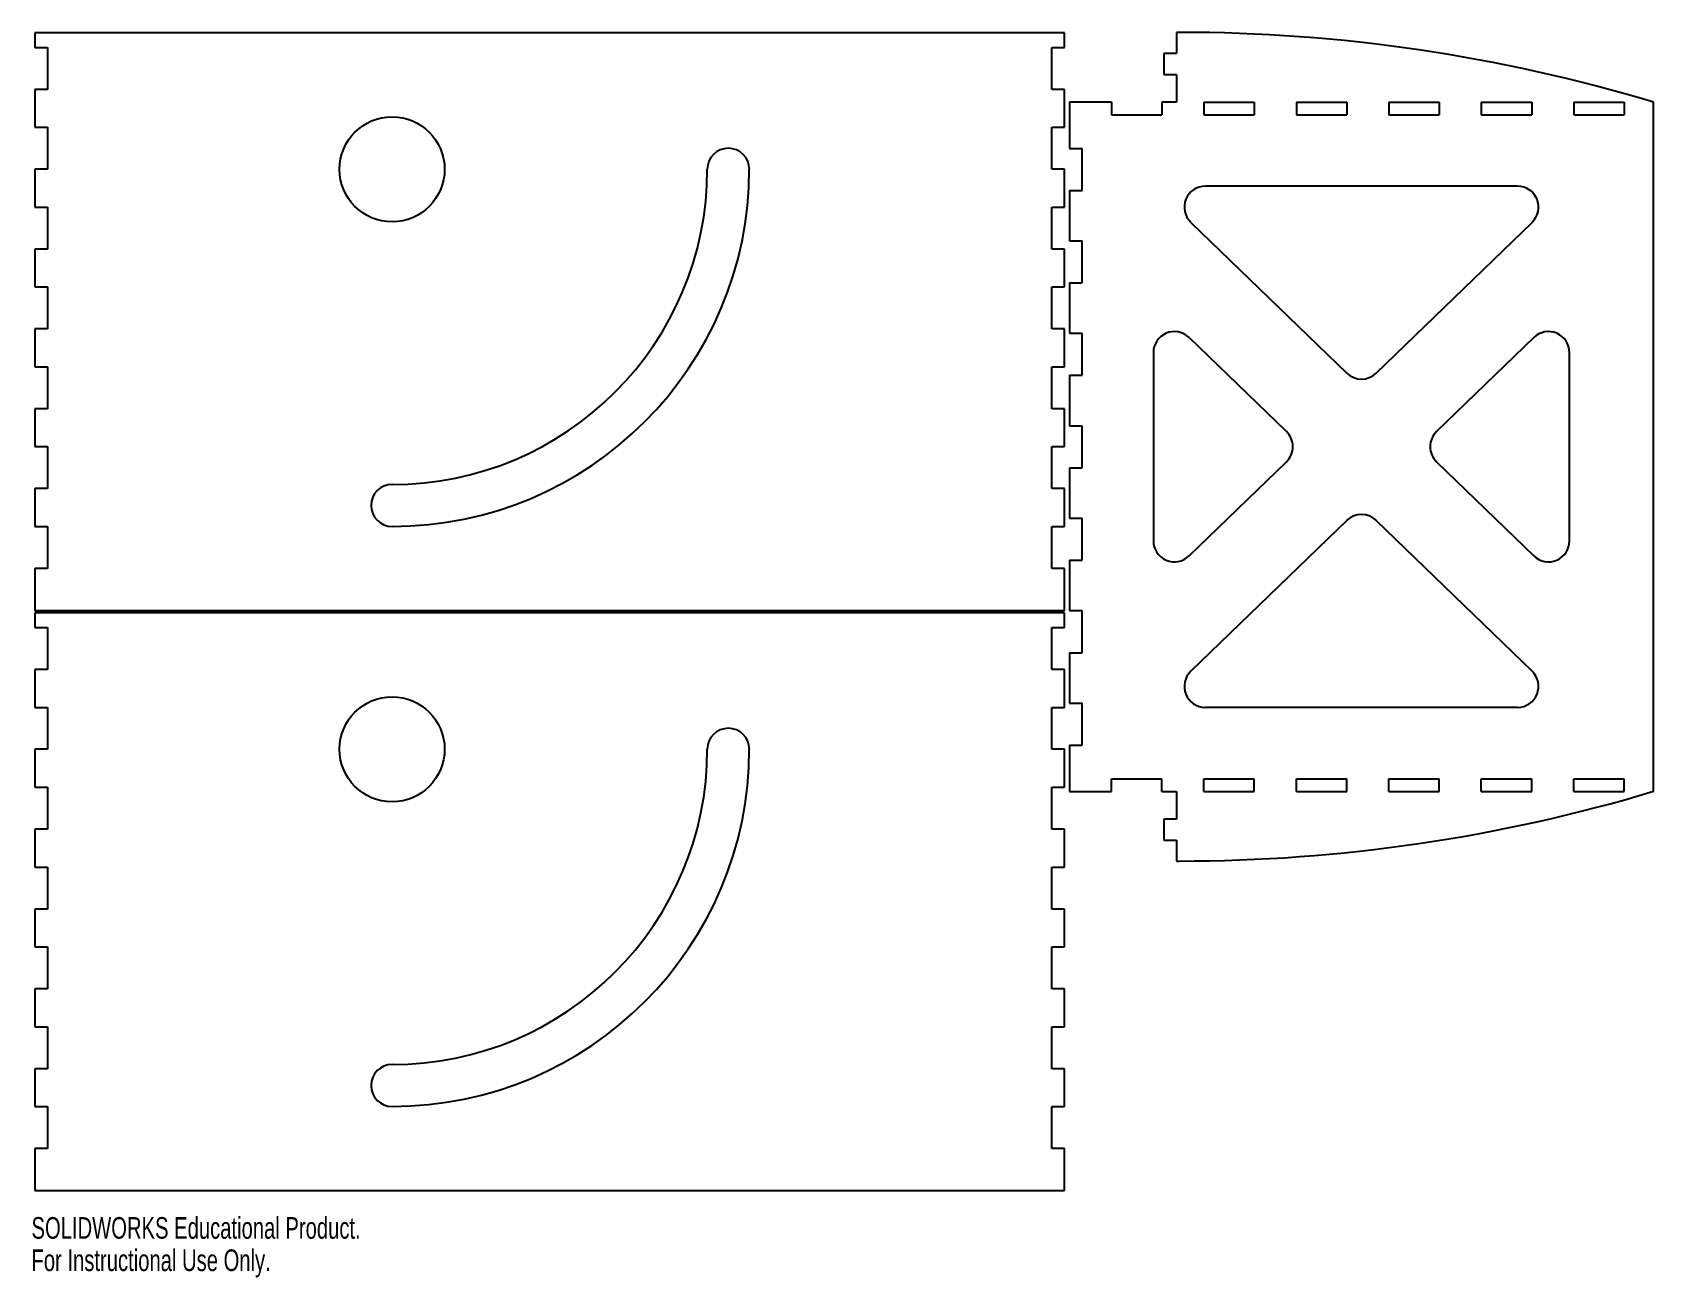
# Model space of a CAD drawing. Header units: inches. Extents: x 0 to 15.2, y 0 to 11.7.
import ezdxf

# ---------------------------------------------------------------- set-up
doc = ezdxf.new("R2010")
doc.units = ezdxf.units.IN
doc.header["$MEASUREMENT"] = 0
doc.styles.add('SLDTEXTSTYLE0', font='TXT', dxfattribs={"width": 0.7})

msp = doc.modelspace()

# ---------------------------------------------------------------- linework, layer by layer
at = {"color": 7, "linetype": 'Continuous', "lineweight": 25}
for p, q in [((9.677, 11.661), (0.032, 11.661)), ((0.032, 11.661), (0.032, 11.523)), ((9.677, 11.523), (9.677, 11.661)), ((10.727, 11.663), (10.727, 11.467)), ((10.752, 11.663), (10.727, 11.663)), ((0.032, 11.523), (0.15, 11.523)), ((0.15, 11.523), (0.15, 11.129)), ((9.559, 11.523), (9.677, 11.523)), ((9.559, 11.129), (9.559, 11.523)), ((10.609, 11.467), (10.609, 11.27)), ((10.727, 11.467), (10.609, 11.467)), ((10.609, 11.27), (10.727, 11.27)), ((10.727, 11.27), (10.727, 11.01)), ((0.032, 11.129), (0.032, 10.775)), ((0.15, 11.129), (0.032, 11.129)), ((9.677, 11.129), (9.559, 11.129)), ((9.677, 10.775), (9.677, 11.129)), ((9.723, 11.01), (9.723, 10.577)), ((10.117, 11.01), (9.723, 11.01)), ((10.117, 11.01), (10.117, 10.892)), ((10.589, 11.01), (10.589, 10.892)), ((10.727, 11.01), (10.589, 11.01)), ((10.983, 11.01), (11.455, 11.01)), ((10.983, 11.01), (10.983, 10.892)), ((11.455, 11.01), (11.455, 10.892)), ((11.849, 11.01), (12.321, 11.01)), ((11.849, 11.01), (11.849, 10.892)), ((12.321, 11.01), (12.321, 10.892)), ((12.715, 11.01), (13.188, 11.01)), ((12.715, 11.01), (12.715, 10.892)), ((13.188, 11.01), (13.188, 10.892)), ((13.581, 11.01), (14.054, 11.01)), ((13.581, 11.01), (13.581, 10.892)), ((14.054, 11.01), (14.054, 10.892)), ((14.447, 11.01), (14.92, 11.01)), ((14.447, 11.01), (14.447, 10.892)), ((14.92, 11.01), (14.92, 10.892)), ((15.195, 4.553), (15.195, 11.01)), ((10.117, 10.892), (10.589, 10.892)), ((10.983, 10.892), (11.455, 10.892)), ((11.849, 10.892), (12.321, 10.892)), ((12.715, 10.892), (13.188, 10.892)), ((13.581, 10.892), (14.054, 10.892)), ((14.447, 10.892), (14.92, 10.892)), ((0.032, 10.775), (0.15, 10.775)), ((0.15, 10.775), (0.15, 10.381)), ((9.559, 10.775), (9.677, 10.775)), ((9.559, 10.381), (9.559, 10.775)), ((9.723, 10.577), (9.841, 10.577)), ((9.841, 10.183), (9.841, 10.577)), ((0.032, 10.381), (0.032, 10.027)), ((0.15, 10.381), (0.032, 10.381)), ((9.677, 10.381), (9.559, 10.381)), ((9.677, 10.027), (9.677, 10.381)), ((9.723, 10.183), (9.723, 9.711)), ((9.723, 10.183), (9.841, 10.183)), ((13.921, 10.222), (10.997, 10.222)), ((0.032, 10.027), (0.15, 10.027)), ((0.15, 10.027), (0.15, 9.633)), ((9.559, 10.027), (9.677, 10.027)), ((9.559, 9.633), (9.559, 10.027)), ((10.86, 9.884), (12.322, 8.471)), ((12.596, 8.471), (14.058, 9.884)), ((0.032, 9.633), (0.032, 9.279)), ((0.15, 9.633), (0.032, 9.633)), ((9.677, 9.633), (9.559, 9.633)), ((9.677, 9.279), (9.677, 9.633)), ((9.723, 9.711), (9.841, 9.711)), ((9.841, 9.317), (9.841, 9.711)), ((0.032, 9.279), (0.15, 9.279)), ((0.15, 9.279), (0.15, 8.885)), ((9.559, 9.279), (9.677, 9.279)), ((9.559, 8.885), (9.559, 9.279)), ((9.723, 9.317), (9.723, 8.845)), ((9.723, 9.317), (9.841, 9.317)), ((0.032, 8.885), (0.032, 8.531)), ((0.15, 8.885), (0.032, 8.885)), ((9.677, 8.885), (9.559, 8.885)), ((9.677, 8.531), (9.677, 8.885)), ((9.723, 8.845), (9.841, 8.845)), ((9.841, 8.451), (9.841, 8.845)), ((10.51, 8.663), (10.51, 6.9)), ((11.756, 7.923), (10.844, 8.805)), ((14.074, 8.805), (13.163, 7.923)), ((14.408, 6.9), (14.408, 8.663)), ((0.032, 8.531), (0.15, 8.531)), ((0.15, 8.531), (0.15, 8.137)), ((9.559, 8.531), (9.677, 8.531)), ((9.559, 8.137), (9.559, 8.531)), ((9.723, 8.451), (9.723, 7.978)), ((9.723, 8.451), (9.841, 8.451)), ((0.032, 8.137), (0.032, 7.783)), ((0.15, 8.137), (0.032, 8.137)), ((9.677, 8.137), (9.559, 8.137)), ((9.677, 7.783), (9.677, 8.137)), ((9.723, 7.978), (9.841, 7.978)), ((9.841, 7.585), (9.841, 7.978)), ((0.032, 7.783), (0.15, 7.783)), ((0.15, 7.783), (0.15, 7.389)), ((9.559, 7.783), (9.677, 7.783)), ((9.559, 7.389), (9.559, 7.783)), ((10.844, 6.758), (11.756, 7.64)), ((13.163, 7.64), (14.074, 6.758)), ((9.723, 7.585), (9.723, 7.112)), ((9.723, 7.585), (9.841, 7.585)), ((0.032, 7.389), (0.032, 7.035)), ((0.15, 7.389), (0.032, 7.389)), ((9.677, 7.389), (9.559, 7.389)), ((9.677, 7.035), (9.677, 7.389)), ((0.032, 7.035), (0.15, 7.035)), ((0.15, 7.035), (0.15, 6.641)), ((9.559, 7.035), (9.677, 7.035)), ((9.559, 6.641), (9.559, 7.035)), ((9.723, 7.112), (9.841, 7.112)), ((9.841, 6.719), (9.841, 7.112)), ((12.322, 7.092), (10.86, 5.679)), ((14.058, 5.679), (12.596, 7.092)), ((9.723, 6.719), (9.723, 6.246)), ((9.723, 6.719), (9.841, 6.719)), ((0.032, 6.641), (0.032, 6.247)), ((0.15, 6.641), (0.032, 6.641)), ((9.677, 6.641), (9.559, 6.641)), ((9.677, 6.247), (9.677, 6.641)), ((0.032, 6.247), (9.677, 6.247)), ((9.723, 6.246), (9.841, 6.246)), ((9.841, 5.852), (9.841, 6.246)), ((9.677, 6.226), (0.032, 6.226)), ((0.032, 6.226), (0.032, 6.088)), ((0.032, 6.088), (0.15, 6.088)), ((0.15, 6.088), (0.15, 5.695)), ((9.559, 6.088), (9.677, 6.088)), ((9.559, 5.695), (9.559, 6.088)), ((9.677, 6.088), (9.677, 6.226)), ((9.723, 5.852), (9.723, 5.38)), ((9.723, 5.852), (9.841, 5.852)), ((0.032, 5.695), (0.032, 5.34)), ((0.15, 5.695), (0.032, 5.695)), ((9.677, 5.695), (9.559, 5.695)), ((9.677, 5.34), (9.677, 5.695)), ((0.032, 5.34), (0.15, 5.34)), ((0.15, 5.34), (0.15, 4.947)), ((9.559, 5.34), (9.677, 5.34)), ((9.559, 4.947), (9.559, 5.34)), ((9.723, 5.38), (9.841, 5.38)), ((9.841, 4.986), (9.841, 5.38)), ((10.997, 5.341), (13.921, 5.341)), ((0.032, 4.947), (0.032, 4.592)), ((0.15, 4.947), (0.032, 4.947)), ((9.677, 4.947), (9.559, 4.947)), ((9.677, 4.592), (9.677, 4.947)), ((9.723, 4.986), (9.723, 4.553)), ((9.723, 4.986), (9.841, 4.986)), ((0.032, 4.592), (0.15, 4.592)), ((0.15, 4.592), (0.15, 4.199)), ((9.559, 4.592), (9.677, 4.592)), ((9.559, 4.199), (9.559, 4.592)), ((10.117, 4.671), (10.589, 4.671)), ((10.117, 4.553), (10.117, 4.671)), ((10.589, 4.553), (10.589, 4.671)), ((10.983, 4.671), (11.455, 4.671)), ((10.983, 4.553), (10.983, 4.671)), ((11.455, 4.553), (11.455, 4.671)), ((11.849, 4.671), (12.321, 4.671)), ((11.849, 4.553), (11.849, 4.671)), ((12.321, 4.553), (12.321, 4.671)), ((12.715, 4.671), (13.188, 4.671)), ((12.715, 4.553), (12.715, 4.671)), ((13.188, 4.553), (13.188, 4.671)), ((13.581, 4.671), (14.054, 4.671)), ((13.581, 4.553), (13.581, 4.671)), ((14.054, 4.553), (14.054, 4.671)), ((14.447, 4.671), (14.92, 4.671)), ((14.447, 4.553), (14.447, 4.671)), ((14.92, 4.553), (14.92, 4.671)), ((9.723, 4.553), (10.117, 4.553)), ((10.589, 4.553), (10.727, 4.553)), ((10.727, 4.553), (10.727, 4.293)), ((10.983, 4.553), (11.455, 4.553)), ((11.849, 4.553), (12.321, 4.553)), ((12.715, 4.553), (13.188, 4.553)), ((13.581, 4.553), (14.054, 4.553)), ((14.447, 4.553), (14.92, 4.553)), ((10.609, 4.293), (10.609, 4.097)), ((10.727, 4.293), (10.609, 4.293)), ((0.032, 4.199), (0.032, 3.844)), ((0.15, 4.199), (0.032, 4.199)), ((9.677, 4.199), (9.559, 4.199)), ((9.677, 3.844), (9.677, 4.199)), ((10.609, 4.097), (10.727, 4.097)), ((10.727, 4.097), (10.727, 3.9)), ((0.032, 3.844), (0.15, 3.844)), ((0.15, 3.844), (0.15, 3.45)), ((9.559, 3.844), (9.677, 3.844)), ((9.559, 3.45), (9.559, 3.844)), ((10.727, 3.9), (10.752, 3.9)), ((0.032, 3.45), (0.032, 3.096)), ((0.15, 3.45), (0.032, 3.45)), ((9.677, 3.45), (9.559, 3.45)), ((9.677, 3.096), (9.677, 3.45)), ((0.032, 3.096), (0.15, 3.096)), ((0.15, 3.096), (0.15, 2.702)), ((9.559, 3.096), (9.677, 3.096)), ((9.559, 2.702), (9.559, 3.096)), ((0.032, 2.702), (0.032, 2.348)), ((0.15, 2.702), (0.032, 2.702)), ((9.677, 2.702), (9.559, 2.702)), ((9.677, 2.348), (9.677, 2.702)), ((0.032, 2.348), (0.15, 2.348)), ((0.15, 2.348), (0.15, 1.954)), ((9.559, 2.348), (9.677, 2.348)), ((9.559, 1.954), (9.559, 2.348)), ((0.032, 1.954), (0.032, 1.6)), ((0.15, 1.954), (0.032, 1.954)), ((9.677, 1.954), (9.559, 1.954)), ((9.677, 1.6), (9.677, 1.954)), ((0.032, 1.6), (0.15, 1.6)), ((0.15, 1.6), (0.15, 1.206)), ((9.559, 1.6), (9.677, 1.6)), ((9.559, 1.206), (9.559, 1.6)), ((0.032, 1.206), (0.032, 0.813)), ((0.15, 1.206), (0.032, 1.206)), ((9.677, 1.206), (9.559, 1.206)), ((9.677, 0.813), (9.677, 1.206)), ((0.032, 0.813), (9.677, 0.813))]:
    msp.add_line(p, q, dxfattribs=at)
for centre in [(3.378, 10.381), (3.378, 4.947)]:
    msp.add_circle(centre, 0.492, dxfattribs=at)
for centre, radius, start, end in [((10.752, -3.772), 15.436, 73.2678, 90), ((6.528, 10.381), 0.197, 0, 180), ((3.378, 10.381), 3.346, 270, 0), ((3.378, 10.381), 2.953, 270, 0), ((10.997, 10.026), 0.197, 90, 225.9675), ((13.921, 10.026), 0.197, 314.0325, 90), ((10.707, 8.663), 0.197, 45.9675, 180), ((14.211, 8.663), 0.197, 0, 134.0325), ((12.459, 8.612), 0.197, 225.9675, 314.0325), ((11.619, 7.782), 0.197, 314.0325, 45.9675), ((13.299, 7.782), 0.197, 134.0325, 225.9675), ((3.378, 7.232), 0.197, 90, 270), ((12.459, 6.951), 0.197, 45.9675, 134.0325), ((10.707, 6.9), 0.197, 180, 314.0325), ((14.211, 6.9), 0.197, 225.9675, 0), ((10.997, 5.537), 0.197, 134.0325, 270), ((13.921, 5.537), 0.197, 270, 45.9675), ((6.528, 4.947), 0.197, 0, 180), ((3.378, 4.947), 3.346, 270, 0), ((3.378, 4.947), 2.953, 270, 0), ((10.752, 19.336), 15.436, 270, 286.7322), ((3.378, 1.797), 0.197, 90, 270)]:
    msp.add_arc(centre, radius, start, end, dxfattribs=at)

# ---------------------------------------------------------------- texts
at = {"color": 7, "linetype": 'Continuous', "char_height": 0.20229, "attachment_point": 1, "style": 'SLDTEXTSTYLE0'}
for s, insert in [('SOLIDWORKS Educational Product.', (0, 0.564)), ('For Instructional Use Only.', (0, 0.261))]:
    msp.add_mtext(s, dxfattribs=dict(at, insert=insert))

doc.saveas('drawing.dxf')
